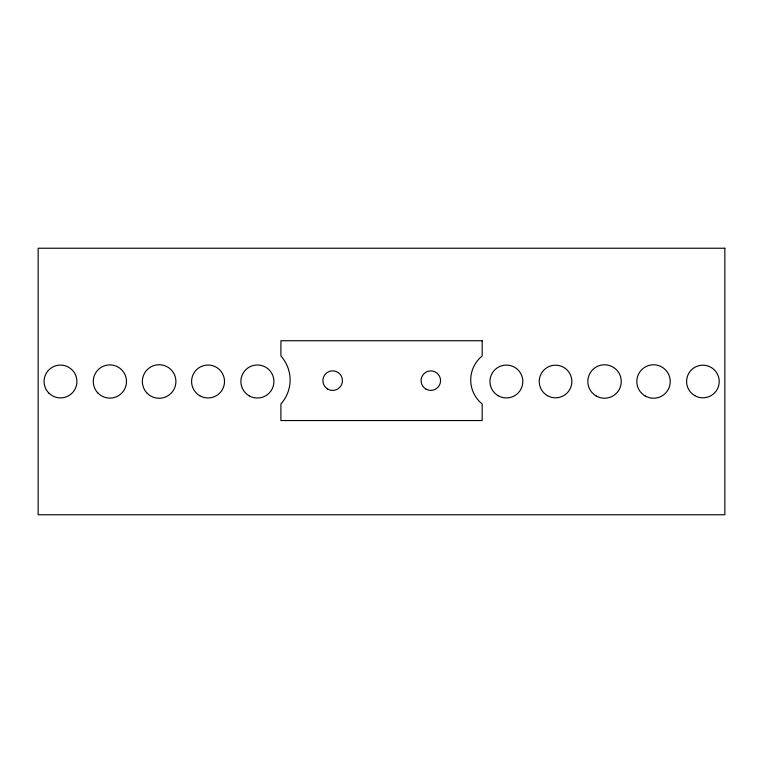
<?xml version="1.0" encoding="UTF-8"?>
<svg xmlns="http://www.w3.org/2000/svg" width="763" height="763" viewBox="0 0 763 763"><rect width="100%" height="100%" fill="white"/><g stroke="black" fill="none" stroke-linecap="round" stroke-linejoin="round"><path stroke-width="1.14" d="M724.85 248.233L38.15 248.233L38.15 514.767L724.85 514.767L724.85 248.233M482.168 340.737L280.908 340.737L280.908 355.978A35.928 35.928 0 0 1 280.908 403.989L280.908 420.547L482.168 420.547L482.168 403.989A30.892 30.892 0 0 1 482.168 355.978L482.168 340.737M327.766 389.12A9.795 9.795 0 0 0 342.444 380.642A9.795 9.795 0 0 0 327.766 372.163A9.795 9.795 0 0 0 327.766 389.12M425.935 389.082A9.747 9.747 0 0 0 440.556 380.642A9.747 9.747 0 0 0 425.935 372.201A9.747 9.747 0 0 0 425.935 389.082M694.75 395.625A16.309 16.309 0 0 0 719.213 381.5A16.309 16.309 0 0 0 694.75 367.375A16.309 16.309 0 0 0 694.75 395.625M645.164 395.978A16.719 16.719 0 0 0 670.248 381.5A16.719 16.719 0 0 0 645.164 367.022A16.719 16.719 0 0 0 645.164 395.978M547.386 395.625A16.309 16.309 0 0 0 571.859 381.5A16.309 16.309 0 0 0 547.386 367.375A16.309 16.309 0 0 0 547.386 395.625M498.182 395.73A16.433 16.433 0 0 0 522.827 381.5A16.433 16.433 0 0 0 498.182 367.27A16.433 16.433 0 0 0 498.182 395.73M249.139 395.806A16.519 16.519 0 0 0 273.917 381.5A16.519 16.519 0 0 0 249.139 367.194A16.519 16.519 0 0 0 249.139 395.806M199.811 395.759A16.471 16.471 0 0 0 224.513 381.5A16.471 16.471 0 0 0 199.811 367.241A16.471 16.471 0 0 0 199.811 395.759M147.278 393.365A16.776 16.776 0 0 0 175.337 385.84A16.776 16.776 0 0 0 154.794 365.296A16.776 16.776 0 0 0 147.278 393.365M98.131 393.241A16.614 16.614 0 0 0 125.924 385.801A16.614 16.614 0 0 0 105.58 365.458A16.614 16.614 0 0 0 98.131 393.241M596.18 395.987A16.729 16.729 0 0 0 621.263 381.5A16.729 16.729 0 0 0 596.18 367.013A16.729 16.729 0 0 0 596.18 395.987M48.87 393.107A16.424 16.424 0 0 0 76.338 385.754A16.424 16.424 0 0 0 56.233 365.639A16.424 16.424 0 0 0 48.87 393.107"/></g></svg>
